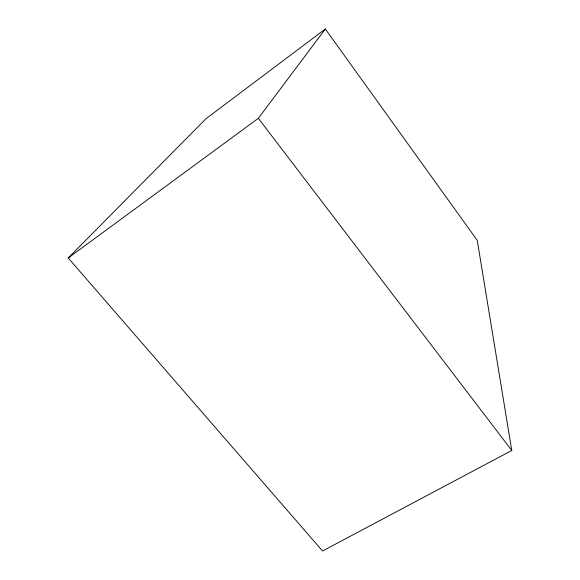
<?xml version="1.0" encoding="UTF-8"?>
<svg xmlns="http://www.w3.org/2000/svg" width="580" height="580" viewBox="0 0 580 580"><rect width="100%" height="100%" fill="white"/><g stroke="black" fill="none" stroke-linecap="round" stroke-linejoin="round"><path stroke-width="0.87" d="M68.222 257.984L258.346 118.313L325.337 29L477.246 240.345L511.777 450.479L322.538 551L68.222 257.984L205.972 118.719L325.337 29M258.346 118.313L511.777 450.479"/></g></svg>
